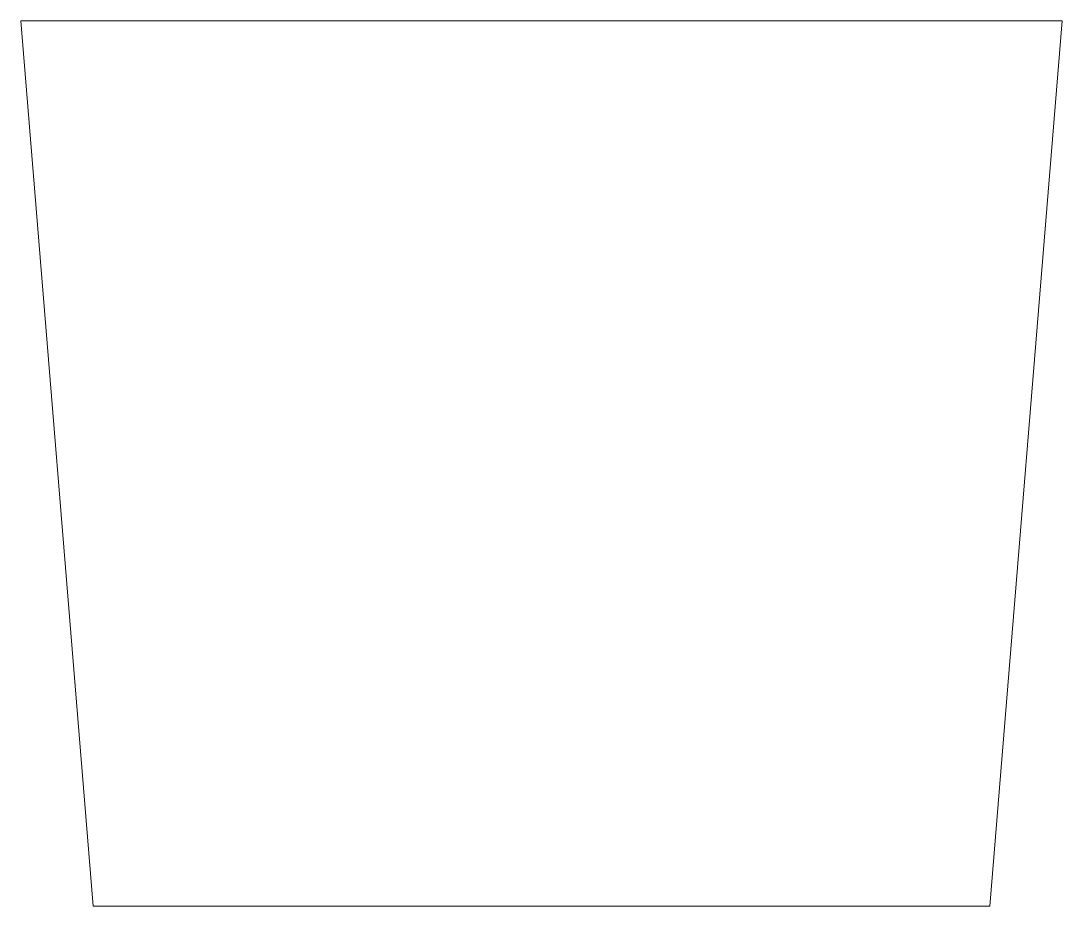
# Model space of a CAD drawing. Header units: inches. Extents: x 1.5 to 10.5, y -9.82 to -2.18.
import ezdxf

# ---------------------------------------------------------------- set-up
doc = ezdxf.new("R2010")
doc.units = ezdxf.units.IN
doc.header["$MEASUREMENT"] = 0
doc.layers.add('Layer 1', color=7, linetype='Continuous')

msp = doc.modelspace()

# ---------------------------------------------------------------- linework, layer by layer
at = {"layer": 'Layer 1', "lineweight": 0}
msp.add_lwpolyline([(9.875, -9.825), (2.125, -9.825), (1.5, -2.175), (10.5, -2.175), (9.875, -9.825)], dxfattribs=at)

doc.saveas('drawing.dxf')
